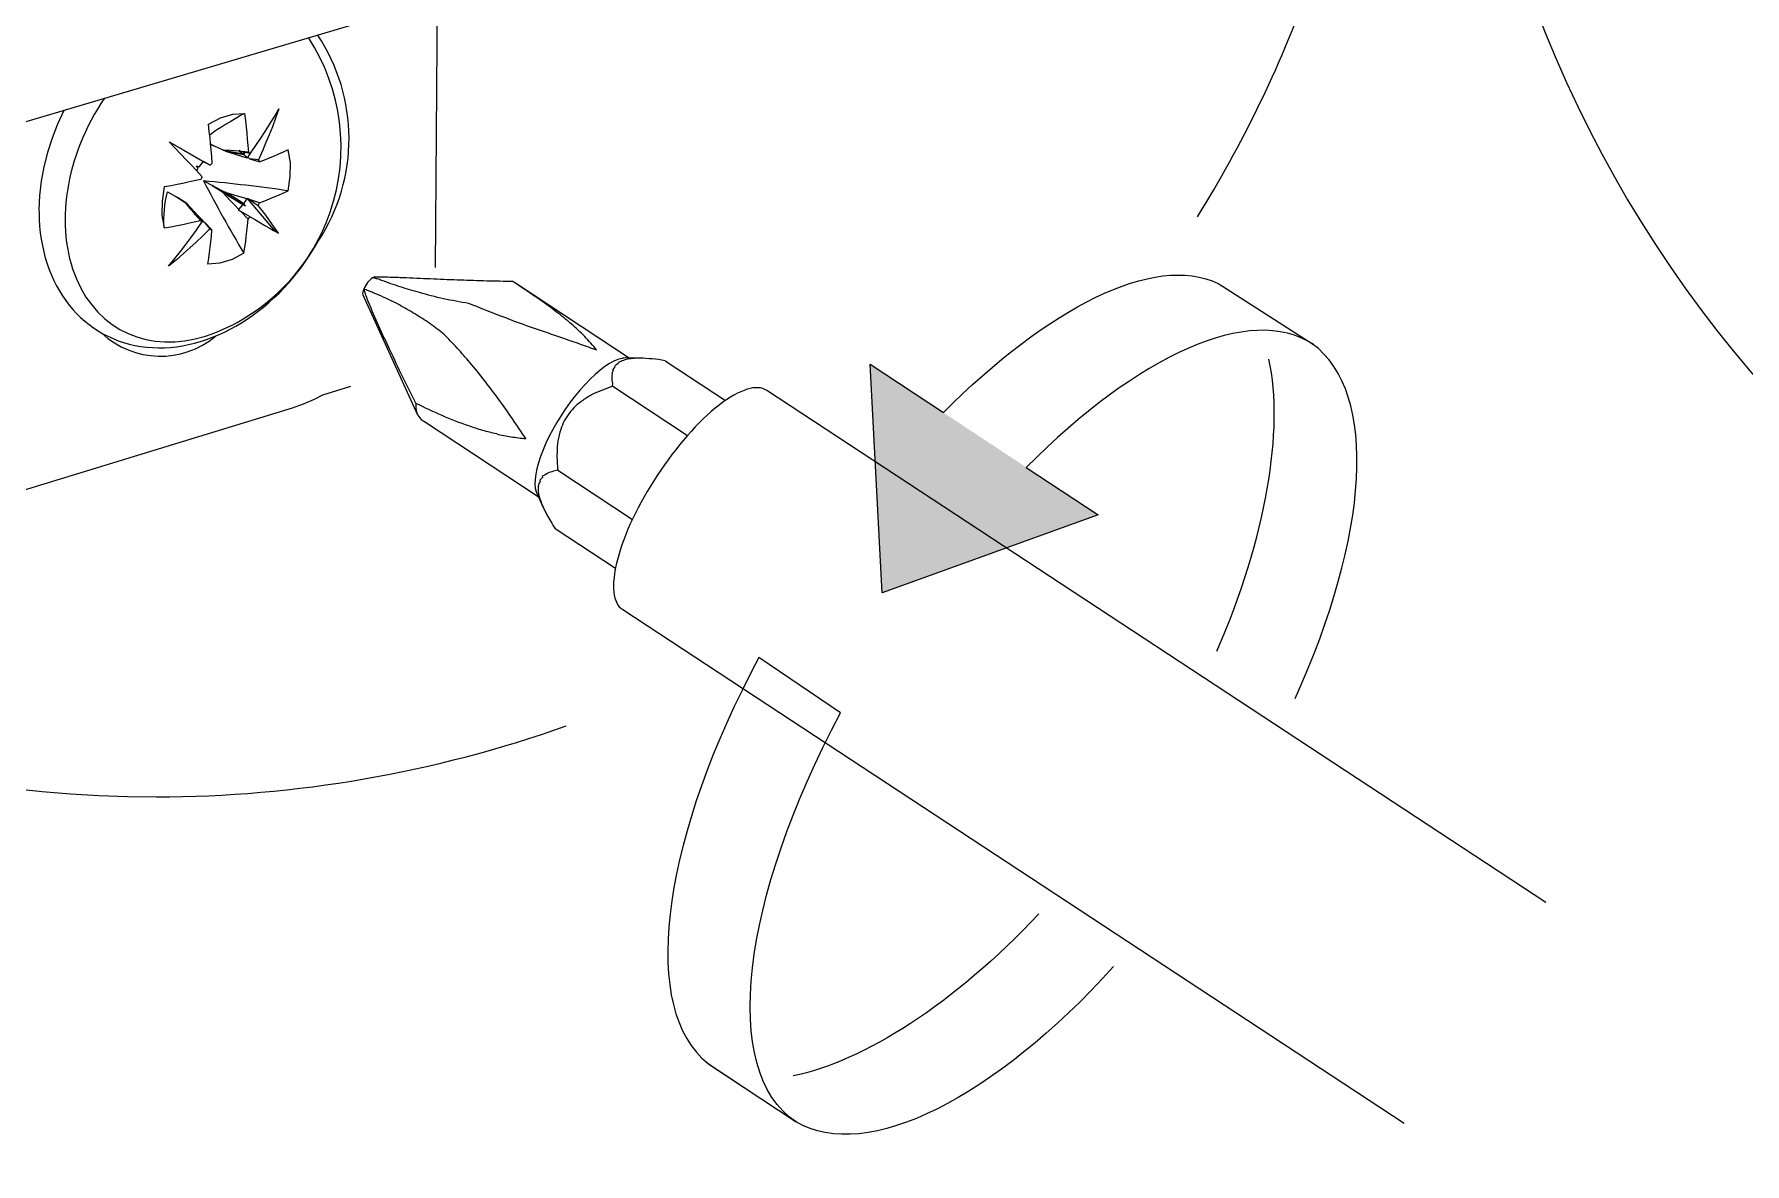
# Model space of a CAD drawing. Header units: metres. Extents: x -11.5 to 7.4, y -3.8 to 5.9.
# Drawn here: x 5.241 to 5.3452, y -2.0958 to -2.027 of the extents above; entities that cross this region are included whole.
import ezdxf

# ---------------------------------------------------------------- set-up
doc = ezdxf.new("R2010")
doc.units = ezdxf.units.M
doc.header["$MEASUREMENT"] = 0
for name, color, linetype, lineweight in [('PDF22_Geometry_Num_Penna__1_Num_Penna__255', 255, 'Continuous', 18), ('PDF22_Geometry_Num_Penna__7_Num_Penna__7', 7, 'Continuous', 18), ('PDF22_Solid Fills_Num_Penna__7_Num_Penna__7', 7, 'Continuous', 18)]:
    doc.layers.add(name, color=color, linetype=linetype, lineweight=lineweight)

msp = doc.modelspace()

# ---------------------------------------------------------------- hatches: boundary and pattern name
at = {"layer": 'PDF22_Geometry_Num_Penna__7_Num_Penna__7', "linetype": 'Continuous', "lineweight": 18}
for points in [[(5.31311019762162, -2.042195070821518), (5.318911204177748, -2.045899017193125), (5.313376783479875, -2.042348634103924)], [(5.296376713914571, -2.050059967913104), (5.291903722574631, -2.047100496314661), (5.292635912352752, -2.06104035683825), (5.305805499449455, -2.056289723212744)]]:
    msp.add_hatch(color=7, dxfattribs=at).paths.add_polyline_path(points)
at = {"layer": 'PDF22_Solid Fills_Num_Penna__7_Num_Penna__7', "linetype": 'Continuous', "lineweight": 18}
msp.add_hatch(color=7, dxfattribs=at).paths.add_polyline_path([(5.281663140098862, -2.089383961848919), (5.282075918201967, -2.089763570283024), (5.287400264329511, -2.093264813121856)])

# ---------------------------------------------------------------- linework, layer by layer
at = {"layer": 'PDF22_Geometry_Num_Penna__1_Num_Penna__255', "color": 255, "linetype": 'Continuous', "lineweight": 18, "flags": 128}
for points in [[(5.31311019762162, -2.042195070821518), (5.313376783479875, -2.042348634103924), (5.318911204177748, -2.045899017193125)], [(5.301424646083735, -2.053395362387004), (5.305805499404183, -2.056289723133771), (5.292635912305137, -2.06104035683825), (5.291903722574631, -2.047100496314661), (5.296376713864522, -2.050059967893169)], [(5.290099292581059, -2.068358077222035), (5.285132441774955, -2.064983370527905)], [(5.281663140098862, -2.089383961848919), (5.282075918201967, -2.089763570283024), (5.287400264329511, -2.093264813121856)]]:
    msp.add_lwpolyline(points, dxfattribs=at)
at = {"layer": 'PDF22_Geometry_Num_Penna__1_Num_Penna__255', "color": 255, "linetype": 'Continuous', "lineweight": 18}
for points in [[(5.296376713864522, -2.050059967893169), (5.30268632201197, -2.043687705926494), (5.309225660829902, -2.040309313713585), (5.31311019762162, -2.042195070821516)], [(5.296376713864522, -2.050059967893169), (5.30268632201197, -2.043687705926494), (5.309225660829902, -2.040309313713585), (5.31311019762162, -2.042195070821516)], [(5.318911204177748, -2.045899017193125), (5.315061065561295, -2.043368294299092), (5.308183887522071, -2.046593123229595), (5.301424646083735, -2.053395362387004)], [(5.318911204177748, -2.045899017193125), (5.315061065561295, -2.043368294299092), (5.308183887522071, -2.046593123229595), (5.301424646083735, -2.053395362387004)], [(5.285132441774955, -2.064983370527905), (5.279395317544305, -2.075673831995807), (5.277871969782852, -2.085704585602497), (5.281663140098868, -2.089383961848921)], [(5.285132441774955, -2.064983370527905), (5.279395317544305, -2.075673831995807), (5.277871969782852, -2.085704585602497), (5.281663140098868, -2.089383961848921)], [(5.287400264329511, -2.093264813121856), (5.282730712038141, -2.090194775980016), (5.284082068923306, -2.079630850656817), (5.290099292581061, -2.068358077222037)], [(5.287400264329511, -2.093264813121856), (5.282730712038141, -2.090194775980016), (5.284082068923306, -2.079630850656817), (5.290099292581061, -2.068358077222037)]]:
    msp.add_open_spline(points, degree=3, dxfattribs=at)
at = {"layer": 'PDF22_Geometry_Num_Penna__7_Num_Penna__7', "color": 7, "linetype": 'Continuous', "lineweight": 18, "flags": 128}
for points in [[(5.317637488888169, -1.970906818207872, 1.881047717378353), (5.248435131093467, -2.073467869820702, 0.0855931447928546), (5.273389150442885, -2.069145549734209)], [(5.252490784765714, -2.036662124331157), (5.251921986367682, -2.036288658428347), (5.251307733238063, -2.035936077131946, 0.01735817129458383), (5.253767325619686, -2.040348257362004), (5.253822608401354, -2.039979705484232), (5.253870520145462, -2.039640637756682), (5.25390614682698, -2.039324911648057), (5.253944230521018, -2.039000585995618), (5.253981085708794, -2.038648004699216), (5.254019169402831, -2.038264710746334), (5.254074452184497, -2.038198371408335), (5.254139563016237, -2.038133997680351), (5.254474945225008, -2.038319502125496), (5.254772243739744, -2.038486578976753), (5.255033915572962, -2.038648741802973), (5.255295587406183, -2.038793705541562), (5.255574458327029, -2.038952182849004), (5.255861928791688, -2.039122945219038), (5.25566782480273, -2.0388317892356), (5.255471263801253, -2.038551689808492), (5.255285759356106, -2.038292474987793), (5.25508919835463, -2.038030803154575), (5.25487543826552, -2.037753160739987), (5.25463342253245, -2.037434977618844)], [(5.254717329509957, -2.037267532215709), (5.255034284124839, -2.037144681589785), (5.255331582639576, -2.037025516482639), (5.255603082522867, -2.036912493906788), (5.255862297343569, -2.036801928343458), (5.256142396770674, -2.036679077717534), (5.256449523335485, -2.036539028003981, 0.0115713329838809), (5.251307733238065, -2.035936077131947)], [(5.248913128837554, -2.036305366113472), (5.248774307630258, -2.037183748088829), (5.248764479580187, -2.038020360851371), (5.248903300787481, -2.038805376351025, -0.07613896862791021), (5.249107478527765, -2.036595907843783), (5.249724188669905, -2.036952174658962)], [(5.263266258866752, -2.042372712826605, 0.01442066466418999), (5.264444396369361, -2.042726522629265, 0.0128635766740468), (5.26591491836167, -2.043101217038334, 0.007662144692665227), (5.267453499600744, -2.043387336146111, 0.004991160771495695), (5.26933188567112, -2.044133039445469, 0.005119745849174068), (5.270774152019467, -2.044678496224571, 0.002250524330943879), (5.272238531480482, -2.045182183790859, 0.0005408386806931019), (5.273236078562986, -2.045526165543447, 0.002479484763809161), (5.274245910708078, -2.045879975346107, 0.0009111624242856488), (5.275247143309359, -2.046232556642509, 0.01217801466765875), (5.274529449952711, -2.045424690926432, 0.0210811584926377), (5.273713721796575, -2.044659331526928, 0.01553794708463145), (5.272809541189773, -2.043932055821459, 0.01128632343985068), (5.27184639228253, -2.043224436216136, 0.0062390595388303), (5.271017150557546, -2.042650723793069, -0.003927929727449818), (5.270151053644783, -2.042074554357487, 0.0005547602768416447), (5.268559523785939, -2.042041753240365, 0.0007408738409120607), (5.266950180586335, -2.041988927471219, -0.005234449533183305), (5.265324866805361, -2.041921359626961, -0.002771294212518122), (5.263665154849125, -2.041855020288961, 0.004582932715783855), (5.262661465235327, -2.041815708088666)], [(5.261335415579104, -2.043305763330497, 0.01042051066030023), (5.261968096302615, -2.044778742335325, 0.003150240397278329), (5.262627804163827, -2.046207495114821, 0.001603151664405942), (5.263430018751107, -2.047881949146163, 0.005722403263685042), (5.264240832882207, -2.049492520852027)], [(5.270038031068932, -2.051526558665449, 0.01489154630342352), (5.270937297650695, -2.051643266760077, 0.001414534694343967), (5.270134100258405, -2.050439822028528, 0.01001259897536106), (5.269296258989602, -2.049264141538434, 0.01011012330078335), (5.268430162076841, -2.048113031173526, 0.009703542886362208), (5.267525981470039, -2.047001233008914, 0.003641449320272878), (5.266753251032977, -2.046122851033559, 0.008212522130788), (5.26595103644569, -2.045276410220944, 0.01018007367970515), (5.265082973922913, -2.044622722040402, 0.009488682987370987), (5.264178793316116, -2.044045324098559, 0.006467002326933668), (5.263232843496501, -2.043499867319457, 0.007896319232418295), (5.26224880998285, -2.043013378840798, 0.002970762785013414), (5.261646841915821, -2.042756621032616)], [(5.277142728467364, -2.046804426306184, 0.03467823318387463), (5.276808574764852, -2.046906392325704, 0.07585611971236354), (5.27653584637533, -2.047056270089367)], [(5.27902357155026, -2.046831453443888, 0.01448391739868734), (5.278253298125717, -2.046756514562074, 0.02976733989048773), (5.277543221507877, -2.046754057549561)], [(5.269162106106092, -2.051359481814192, -0.00590296384888583), (5.268310751268441, -2.051142036206307, -0.01519014201864204), (5.267470452987119, -2.050871764829275, -0.02049604247845433), (5.265836539662333, -2.050240312612025, -0.01218857770425256), (5.264240710031579, -2.049492152300149, 0.2506567902899289), (5.26456712414466, -2.05047557156067), (5.264818967927805, -2.050641419905667), (5.271696145967027, -2.055161094433409)], [(5.274409916293685, -2.049311193328163, 0.04007556887387861), (5.273967654040357, -2.049661317612043, 0.04366195967525963), (5.27359418813756, -2.050074095715156, 0.03295778859234905), (5.273279690535185, -2.050554441662513)], [(5.273061016421039, -2.051077785328949, 0.03884295587967931), (5.272895168076044, -2.05178540493427, 0.03102154416072682), (5.272837428281862, -2.052516366158518)], [(5.271683369501931, -2.054806670377618, 0.04300338407604986), (5.271758308383745, -2.055182593292945, 0.03595545730213917), (5.27194995536019, -2.055718222021972)]]:
    msp.add_lwpolyline(points, format="xyb", dxfattribs=at)
for points in [[(5.193522361471594, -2.046257741020823), (5.278234010577446, -2.02111636042549)], [(5.265440346393726, -2.041207474639716), (5.265563197019652, -2.024864655873055)], [(5.242809049787271, -2.031631882602075), (5.242791850699643, -2.031646624677185), (5.242411013759277, -2.03247832341469), (5.242074403044247, -2.033334592277381), (5.241794303617139, -2.034200689190144), (5.241570715477957, -2.035076614152982), (5.241412238170517, -2.035954996128337), (5.241309043644739, -2.036828464078657), (5.241273416963223, -2.037694560991421), (5.241283245013294, -2.037862866348937)], [(5.251605400304676, -2.032486800107879), (5.252332676010147, -2.032104734661256), (5.253078379309505, -2.031881146522074), (5.253803198002458, -2.031825863740409), (5.25386093779664, -2.032264440474957), (5.253906392528233, -2.03266370500921), (5.253944476222269, -2.033028571368203), (5.253971503359971, -2.033393437727198), (5.253999759003934, -2.033774274667563), (5.254035385685453, -2.034194423808222)], [(5.253803198002458, -2.031825863740409), (5.253561182269387, -2.031964684947702), (5.253337594130205, -2.032096135117441), (5.252956757189841, -2.032320951762881), (5.252649630625029, -2.032506456208027), (5.252387958791813, -2.03266370500921), (5.252164370652631, -2.032802526216503), (5.251977637701227, -2.032925376842427), (5.251679110680232, -2.033150193487868)], [(5.254158236311378, -2.034248846635506), (5.254493618520149, -2.03377464321944), (5.254792145541144, -2.033334837978632), (5.255062416918177, -2.032924516888047), (5.25533145978895, -2.032505596253645), (5.255612787722315, -2.032048591925208), (5.255900258186978, -2.031554732408995), (5.255696326147946, -2.032125987819541), (5.255499765146466, -2.032644417460939), (5.255305661157506, -2.033129677433339), (5.255107871649768, -2.033606337861924), (5.25489534006692, -2.034111253934472), (5.254643496283778, -2.034657939219833)], [(5.25170810342795, -2.034982756274776), (5.251763386209614, -2.034918873949294), (5.251828497041355, -2.034853763117556), (5.251802698409913, -2.034433613976896), (5.251763386209614, -2.034042948986458), (5.251735130565653, -2.033680539639982), (5.251699503884135, -2.033315673280987), (5.251652820646283, -2.03292500829055), (5.251604908902173, -2.032486431556002)], [(5.251214612463613, -2.035689761626968), (5.250868173698505, -2.035311381699122), (5.250542619539809, -2.034964942934017), (5.250245321025073, -2.034647988319133), (5.24992836641019, -2.034313834616619), (5.249584384657602, -2.033948968257626), (5.249201090704721, -2.033549703723373), (5.24966915158949, -2.033818746594146), (5.25010527131152, -2.034074275896068), (5.250497164808218, -2.034295407022731), (5.250868173698505, -2.03450793860558), (5.251269895245279, -2.034731526744761), (5.251708471979827, -2.034983370527905)], [(5.249201090704721, -2.033560637429081), (5.251269895245279, -2.034743688956728), (5.251269895245279, -2.034798971738393)], [(5.251734884864399, -2.033689999138178), (5.25193144586588, -2.033803021714029)], [(5.252500244263908, -2.034073907344191), (5.25193144586588, -2.033802407460898)], [(5.250878247449835, -2.035031405122642), (5.251036724757276, -2.035086687904307)], [(5.250981441975609, -2.035173051894332), (5.250878247449835, -2.03503177367452)], [(5.25103660190665, -2.035086687904307), (5.251149624482499, -2.034938038646939), (5.251268789589647, -2.034799217439645)], [(5.251269403842775, -2.034743566106102), (5.2513922544687, -2.034808676937842)], [(5.251708471979827, -2.034983493378532), (5.251391517364944, -2.03480781698346)], [(5.253479240901893, -2.034136438312785), (5.253189313424715, -2.034110639681342), (5.252937469641569, -2.034090983581193), (5.252500121413279, -2.034073784493565)], [(5.252500735666411, -2.03407390734419), (5.253078133608252, -2.034174644857448), (5.253712042838021, -2.03428521042078), (5.253812780351277, -2.034182015895003)], [(5.252639434023079, -2.034136438312785), (5.252510440865858, -2.034073784493565)], [(5.252639434023079, -2.034136561163412), (5.253178748270885, -2.034229927639114), (5.253767202769062, -2.03433312216489), (5.253860569244763, -2.034424031628074), (5.253945336176651, -2.034527226153849)], [(5.252640048276211, -2.034136806864664), (5.253237102318199, -2.034313711765994), (5.253944721923521, -2.034527471855101), (5.253990176655114, -2.034507815754954)], [(5.253589806465225, -2.034148723375378), (5.253479240901893, -2.03408115553112), (5.253479240901893, -2.034136438312785), (5.2535996345153, -2.034201549144526), (5.253711428584893, -2.034285087570153)], [(5.253589437913348, -2.034148477674126), (5.254158236311378, -2.034249215187383), (5.254093125479638, -2.034220959543421), (5.254035385685453, -2.034193932405718)], [(5.254035877087956, -2.034193932405718), (5.253589929315853, -2.034148477674126)], [(5.253831945048924, -2.034193932405718), (5.253766834217185, -2.034332753613012)], [(5.254112658729158, -2.034584965948034), (5.253989808103233, -2.034508798559961)], [(5.25413907161373, -2.034249215187383), (5.253990422356365, -2.034508430008083)], [(5.254643004881272, -2.034657693518581), (5.254112290177281, -2.034585211649286)], [(5.254112658729158, -2.034585334499911), (5.25472691185878, -2.034780666995131), (5.254688828164742, -2.034714327657132), (5.254643373433149, -2.034657816369207)], [(5.256459351385557, -2.034051179978395), (5.256162052870822, -2.034193686704467), (5.255873353899903, -2.034314080317872), (5.255603082522867, -2.034424645881203), (5.255341410689651, -2.034536439950794), (5.255052711718729, -2.034647005514126), (5.254727157560032, -2.034780912696383)], [(5.256449769036736, -2.036539519406484), (5.256588590244032, -2.035672193987462), (5.256598418294104, -2.03483435271866), (5.25645959708681, -2.034051794231525)], [(5.251130214083604, -2.035851924453188), (5.250739549093165, -2.035944062422631), (5.250377139746689, -2.036017772798185), (5.250040529031658, -2.036095168692516), (5.24969531877281, -2.036159051017997), (5.249332909426336, -2.036232761393552), (5.248912760285677, -2.036305243262847)], [(5.250878247449835, -2.035321824002326), (5.250926159193943, -2.035245656614253), (5.250981441975611, -2.035173174744958)], [(5.251214243911736, -2.035690130178846), (5.251166332167625, -2.035765069060659), (5.251130705486107, -2.035852293005066)], [(5.250273576669036, -2.037332397346197), (5.249601583745234, -2.036893820611649)], [(5.249601829446485, -2.036893452059771), (5.249724680072406, -2.036951191853955)], [(5.250292864217307, -2.037323552101131), (5.249724065819279, -2.036951314704581)], [(5.251921986367682, -2.036288781278974), (5.251828619891981, -2.036221213434715), (5.252629605973006, -2.036622934981486)], [(5.251828988443858, -2.036221336285341), (5.253851109746567, -2.037452299557099), (5.253692632439126, -2.037398245281692)], [(5.253460567606755, -2.03768583859698), (5.2535797327139, -2.037547017389686), (5.253692755289752, -2.037398368132318), (5.253058846059986, -2.037018759698213), (5.252490047661956, -2.036661264376774)], [(5.252490661915084, -2.036661755779279), (5.252918182093303, -2.03712613114527), (5.253179853926518, -2.037398859534822), (5.253459953353627, -2.037686329999485)], [(5.252629851674257, -2.03662342638399), (5.253218306172432, -2.036802788297838), (5.25393452532157, -2.037019005399465)], [(5.253851232597192, -2.037452176706473), (5.253748038071418, -2.03731335549918), (5.25316204058576, -2.036952174658962), (5.25263009737551, -2.036622934981486)], [(5.253935139574699, -2.037018636847588), (5.253841773098996, -2.037173428636252), (5.253748406623295, -2.037313478349805)], [(5.255686743799123, -2.03901680227824), (5.253980348605038, -2.037005737531866)], [(5.254093494031515, -2.037072199720491), (5.253980471455666, -2.037005860382491)], [(5.250887338396153, -2.038085471683111), (5.250926650596449, -2.038124783883406), (5.250962277277964, -2.03815058251485), (5.25059986793149, -2.037723062336635), (5.250273085266533, -2.037332397346197)], [(5.250739303391914, -2.03797638032729), (5.250784758123505, -2.037965323770957), (5.250497287658844, -2.037612742474555), (5.25027369951966, -2.037332643047449)], [(5.251007609158931, -2.038218396060361), (5.251017437209004, -2.038198739960213), (5.250635371762382, -2.037742964138035), (5.250292618516054, -2.037324043503634)], [(5.250292987067931, -2.037323920653009), (5.250720507246145, -2.037788296019001), (5.250972351029294, -2.038059795902293), (5.251259821493951, -2.038349723379474), (5.251130828336732, -2.038282155535215), (5.251017805760885, -2.038198617109587)], [(5.250859082752189, -2.038040754055275), (5.250738689138783, -2.037975643223535)], [(5.250849500403367, -2.038040754055275), (5.250823701771923, -2.038003898867497), (5.250784389571628, -2.037964586667202)], [(5.250858959901564, -2.038041368308404), (5.251120631734782, -2.038349723379474), (5.25115871542882, -2.03840254914862), (5.251204170160412, -2.038460288942805)], [(5.253570641767581, -2.037809180625408), (5.25346007620425, -2.037742841287408), (5.25346007620425, -2.037686329999485)], [(5.25413907161373, -2.038133874829724), (5.253570273215706, -2.037808320671027)], [(5.25357039606633, -2.037808689222905), (5.254018800850952, -2.038264465045082)], [(5.248903546488734, -2.038805622052276), (5.249313867579318, -2.038731911676723), (5.24969593302594, -2.03865451578239), (5.250041143284788, -2.038591861963169), (5.250376525493561, -2.038515694575096), (5.250729106789962, -2.038433384655727), (5.251121000286659, -2.038349846230099)], [(5.25168943013281, -2.038867661618368), (5.251249624892001, -2.039297638809102), (5.250849131851492, -2.03967233321817), (5.250468294911126, -2.040015086464497), (5.250076401414429, -2.040370124773419), (5.249650109742472, -2.040744819182486), (5.249174677820147, -2.041135484172925), (5.249556743266769, -2.040667423288154), (5.249909324563172, -2.040231303566124), (5.250225050671798, -2.039820982475539), (5.250534634249124, -2.039408204372434), (5.250849131851492, -2.038963485106589), (5.251204170160412, -2.038459797540301)], [(5.251166209316999, -2.038515448873845), (5.251259575792702, -2.038402426297995)], [(5.251259821493951, -2.038349723379474), (5.251259821493951, -2.03840254914862), (5.251372844069804, -2.038470116992879)], [(5.2513723526673, -2.038469994142252), (5.251689307282183, -2.038868030170247), (5.251754418113922, -2.038899971332986), (5.251812157908107, -2.038925769964431)], [(5.251811666505604, -2.038925769964431), (5.251373089771057, -2.038469994142253)], [(5.253767079918433, -2.04034838021263), (5.253039804212968, -2.040732902671772), (5.252294100913605, -2.040955262304694), (5.251569282220656, -2.041020373136433), (5.251624565002322, -2.040648135739884), (5.251670019733913, -2.040295554443483), (5.25170810342795, -2.039978599828599), (5.251744958615726, -2.039651817163641), (5.251783042309764, -2.039307835411054), (5.251811297953727, -2.038925769964431)], [(5.262438737050529, -2.041801334565432), (5.261731117445207, -2.041793963527876)], [(5.277235972092441, -2.046732681540645), (5.270358794053219, -2.042211778506645)], [(5.31311019762162, -2.042195070821518), (5.313376783479875, -2.042348634103924), (5.318911204177748, -2.045899017193125)], [(5.26100863291415, -2.042888194052981), (5.264339113382945, -2.050196577789196)], [(5.276775527946478, -2.046754548952059), (5.27654456876974, -2.04681843127754), (5.276295181999114, -2.046921625803316), (5.276026139128343, -2.047067818048166), (5.275746039701236, -2.047253322493311), (5.275459797742833, -2.047473225113715), (5.275160042215576, -2.047731211428155), (5.274850458638248, -2.048016224880298), (5.274550703110997, -2.048334408001442), (5.274246033558702, -2.04867593274151), (5.27394382101893, -2.049043256113023), (5.273646522504194, -2.049424093053387), (5.273354138014493, -2.049827043106417), (5.273085095143722, -2.050237364197004), (5.272825880323024, -2.050657513337663), (5.272586321602471, -2.051077662478323), (5.272357819438254, -2.051501497137761), (5.272156344411739, -2.051921646278421), (5.271983125029186, -2.052331967369006), (5.271829561746781, -2.052736145928296), (5.271705482614594, -2.05311698286866), (5.271609659126375, -2.053474478190099), (5.271542091282118, -2.053816002930168), (5.271496636550525, -2.054121900988718), (5.271491722525489, -2.05441059995964), (5.271513835638157, -2.054662443742783), (5.271570346926081, -2.054876203831891), (5.271597374063786, -2.054969570307594)], [(5.277977375619892, -2.046749512076397), (5.277020369243944, -2.046722484938694)], [(5.279433892640846, -2.046897792781886), (5.28310712635597, -2.049311807581292)], [(5.301424646083735, -2.053395362387004), (5.305805499404183, -2.056289723133771), (5.292635912305137, -2.06104035683825), (5.291903722574631, -2.047100496314661), (5.296376713864522, -2.050059967893169)], [(5.258573242105832, -2.048968562932461), (5.260269809249841, -2.048446447772284)], [(5.276235476594916, -2.048452467452954), (5.280787092285395, -2.05144756571298)], [(5.256730482716971, -2.049771760324752), (5.257400018628257, -2.049528516085422), (5.258062183501988, -2.04924104562076), (5.258573242105832, -2.048968317231209)], [(5.333061016421043, -2.079902350540109), (5.28560996215792, -2.04871180512428)], [(5.234881253195146, -2.056451026005611), (5.25673023701572, -2.049771637474125)], [(5.272876249079651, -2.053564650549528), (5.277435235807689, -2.056562205822072)], [(5.271597374063786, -2.054969447456967), (5.271997867104295, -2.055845372419805)], [(5.272715437610318, -2.057116999248743), (5.276388671325442, -2.059531014048149)], [(5.276837690363195, -2.062057437170275), (5.324439850896203, -2.093348720099362)], [(5.290099292581059, -2.068358077222035), (5.285132441774955, -2.064983370527905)], [(5.281663140098862, -2.089383961848919), (5.282075918201967, -2.089763570283024), (5.287400264329511, -2.093264813121856)]]:
    msp.add_lwpolyline(points, dxfattribs=at)
msp.add_lwpolyline([(5.254716960958079, -2.037267409365083), (5.254094108284646, -2.037072076869864), (5.25463342253245, -2.0374357147226), (5.254671506226488, -2.037350947790712)], close=True, dxfattribs=at)
at = {"layer": 'PDF22_Geometry_Num_Penna__7_Num_Penna__7', "color": 7, "linetype": 'Continuous', "lineweight": 18}
for centre, radius, start, end in [((5.402289921014113, -1.999112957459316), 0.07462020441551243, 99.99243650178951, 260.6126301269182), ((5.248683209689807, -1.998884282411864), 0.07436540072539355, 328.1478388858856, 340.0417277775296), ((5.247500222927489, -2.033868891058048), 0.0121831356601616, 288.8066009454548, 33.16006963154932), ((5.24881305799242, -2.033359367921263), 0.01135376912015218, 326.6287476548702, 33.78599059914483), ((5.262458410965539, -2.043067279607715), 0.001494439451845686, 123.3307407874409, 159.2303014017182), ((5.24867819555452, -2.041391307537276), 0.005229576527676194, 226.9761623500671, 309.9346594842578)]:
    msp.add_arc(centre, radius, start, end, dxfattribs=at)
msp.add_ellipse((5.235461598198349, -2.018582080834991), major_axis=(0.005171467262683472, 0.009236508872726201), ratio=0.7423134016253111, dxfattribs=at)
for centre, major_axis, ratio, start_param, end_param in [((5.25137655144872, -2.035766127085023), (0.005110421944496402, 0.009250656461528005), 0.7350260734183974, 1.446810599044204, 3.792203559255269), ((5.250676401876781, -2.035416015911556), (0.005591178132944741, 0.009784942004325892), 0.7714489637587048, 2.216833606578795, 4.725083548482717), ((5.281361956892125, -2.054850847166649), (0.004237105839251853, 0.006146695350754516), 0.341468454618887, 6.277988609444066, 7.931395209704039), ((5.280553783397455, -2.05591854544577), (0.00372737793926792, 0.00613227377153125), 0.3418662628935406, 1.44489216949152, 3.146907699972282)]:
    msp.add_ellipse(centre, major_axis=major_axis, ratio=ratio, start_param=start_param, end_param=end_param, dxfattribs=at)
for points in [[(5.308234133428073, -2.015760318836457), (5.300992089029858, -2.023740695496476), (5.293232843496506, -2.027773881545559), (5.28889253088261, -2.025213674501304)], [(5.296376713864522, -2.050059967893169), (5.30268632201197, -2.043687705926494), (5.309225660829902, -2.040309313713585), (5.31311019762162, -2.042195070821516)], [(5.262147949618965, -2.041800966013555), (5.261978415755188, -2.041797280494777), (5.261805196372638, -2.041810794063628), (5.261636891015124, -2.041819393607442)], [(5.261637259567001, -2.041818656503688), (5.261717677477879, -2.041818656503688), (5.261796757992389, -2.041894823891759), (5.261884189325107, -2.041894823891759)], [(5.261730871743955, -2.041794209229129), (5.261764132288931, -2.041794209229129), (5.261637505268249, -2.041818779354312), (5.261637505268249, -2.041818779354312)], [(5.261884189325107, -2.04189482389176), (5.261977822136112, -2.04189482389176), (5.262062322732698, -2.041958706217241), (5.262150775183365, -2.041989418873722)], [(5.262661465235327, -2.041815708088666), (5.262484560333997, -2.041798509001036), (5.262316254976479, -2.041800966013554), (5.262147949618964, -2.041800966013554)], [(5.262150775183363, -2.041989418873722), (5.262508270504801, -2.042112269499646), (5.262882964913869, -2.042252319213199), (5.263266258866754, -2.042372712826605)], [(5.261061458683296, -2.042537946918473), (5.260998804864075, -2.042646055469285), (5.260977920257668, -2.042772591613986), (5.26100863291415, -2.042888071202354)], [(5.261061458683296, -2.042537946918473), (5.261101999389853, -2.042666940075693), (5.26113762607137, -2.04280084725795), (5.261189223334258, -2.04292615489639)], [(5.261347086388568, -2.04263868443173), (5.26124880588783, -2.042598143725175), (5.261157896424645, -2.042568659574953), (5.261062072936422, -2.042537946918472)], [(5.261189223334256, -2.042926154896391), (5.261229764040811, -2.043055148053613), (5.261280132797438, -2.043176770173276), (5.261335415579103, -2.043305763330496)], [(5.261646841915821, -2.042756621032616), (5.261546104402566, -2.042708709288506), (5.261445366889307, -2.042674311113247), (5.26134708638857, -2.042638684431729)], [(5.318911204177748, -2.045899017193125), (5.315061065561295, -2.043368294299092), (5.308183887522071, -2.046593123229595), (5.301424646083735, -2.053395362387004)], [(5.317791052170575, -2.067470972852239), (5.322287385079388, -2.057618352653139), (5.322931122359231, -2.048843132443392), (5.31884633904726, -2.045864004764736)], [(5.276239776366822, -2.047461677154878), (5.276310753840892, -2.047461677154878), (5.276111971447792, -2.0476840367878), (5.276186950597682, -2.0476840367878)], [(5.276345427905119, -2.047252831090807), (5.276425516714719, -2.047252831090807), (5.276161642982419, -2.047461677154879), (5.276239776366827, -2.047461677154879)], [(5.2765358463753, -2.047056270089329), (5.276626139496035, -2.047056270089329), (5.276254112612582, -2.047252831090808), (5.276345427905115, -2.047252831090808)], [(5.277020000692067, -2.04672260778932), (5.277056958113572, -2.04672260778932), (5.27677552794648, -2.046754548952059), (5.27677552794648, -2.046754548952059)], [(5.277543221507877, -2.046754057549556), (5.277404400300583, -2.046765114105889), (5.277269264612064, -2.046777399168481), (5.277142728467364, -2.046804426306182)], [(5.279433892640846, -2.046897792781886), (5.279297528446069, -2.046871994150442), (5.279155021719994, -2.046857252075333), (5.279023571550256, -2.046831453443888)], [(5.313033047428538, -2.064582140383638), (5.316066229382603, -2.057625109437565), (5.317128887296844, -2.051104198213523), (5.316205050589897, -2.046806883318703)], [(5.276235476594916, -2.048452467452954), (5.276024173518326, -2.048527406334768), (5.275812870441735, -2.048598659697803), (5.275606481390184, -2.048682198123431)], [(5.276194321635231, -2.04820123792294), (5.2762781846232, -2.04820123792294), (5.276150595408808, -2.048453081706086), (5.276234862341795, -2.048453081706086)], [(5.276186950597676, -2.0476840367878), (5.276158694953715, -2.04784497110776), (5.276166065991269, -2.04802187600909), (5.276194321635229, -2.048201237922939)], [(5.274987314235529, -2.048954926512983), (5.274793210246569, -2.049063035063797), (5.274591735220053, -2.049178514652165), (5.27440991629369, -2.049311193328165)], [(5.275606481390186, -2.048682198123432), (5.275397635326113, -2.048764508042802), (5.275191246274561, -2.048849274974689), (5.274987314235531, -2.048954926512984)], [(5.273279690535185, -2.050554441662513), (5.273197380615818, -2.050727661045066), (5.273116299202705, -2.050894737896323), (5.273061016421039, -2.051077785328951)], [(5.269162106106092, -2.051359481814193), (5.26945694760831, -2.051425821152191), (5.269744418072975, -2.051489703477672), (5.270038031068934, -2.051526558665449)], [(5.272837428281861, -2.052516366158518), (5.272826371725531, -2.052870175961179), (5.272847256331934, -2.053215386220025), (5.272876740482159, -2.053564281997649)], [(5.272209170180885, -2.053783324663672), (5.272108432667626, -2.053842292964115), (5.271839061752141, -2.05398111417141), (5.271945041335153, -2.05398111417141)], [(5.272528581808286, -2.05365678851897), (5.272410645207398, -2.053688729681711), (5.272302536656584, -2.053736641425821), (5.272209170180881, -2.053783324663671)], [(5.272876249079651, -2.053564650549528), (5.272755855466245, -2.053596591712267), (5.272639147371617, -2.053621161837452), (5.272528581808286, -2.05365678851897)], [(5.27169811157704, -2.054468831156327), (5.271678455476893, -2.054565883150807), (5.271678455476893, -2.054683819751694), (5.271683369501929, -2.054806670377618)], [(5.271945041335149, -2.053981114171409), (5.272031927217778, -2.053981114171409), (5.271694680300328, -2.054197331273035), (5.271786564027705, -2.054197331273035)], [(5.271786564027707, -2.054197331273035), (5.27188286669527, -2.054197331273035), (5.271715310664671, -2.054366865136811), (5.271698111577036, -2.054468831156327)], [(5.271949955360183, -2.055718222021974), (5.272019980216962, -2.055907411985897), (5.272118260717701, -2.056095373443561), (5.272223912255999, -2.056282106394965)], [(5.272223912255997, -2.056282106394965), (5.272370104500846, -2.056560977315812), (5.272540866870882, -2.056836162717882), (5.272715314759694, -2.057117490651249)], [(5.285132441774955, -2.064983370527905), (5.279395317544305, -2.075673831995807), (5.277871969782852, -2.085704585602497), (5.281663140098868, -2.089383961848921)], [(5.287400264329511, -2.093264813121856), (5.282730712038141, -2.090194775980016), (5.284082068923306, -2.079630850656817), (5.290099292581061, -2.068358077222037)], [(5.30218521430883, -2.080602599107875), (5.297029173538805, -2.086090336567897), (5.291503352384744, -2.089612464013137), (5.287214637033738, -2.090465047357048)], [(5.306741744024349, -2.083808754743238), (5.299499699626134, -2.091787902896998), (5.291740454092778, -2.095824774464858), (5.287400141478885, -2.093264567420602)]]:
    msp.add_open_spline(points, degree=3, dxfattribs=at)

doc.saveas('drawing.dxf')
